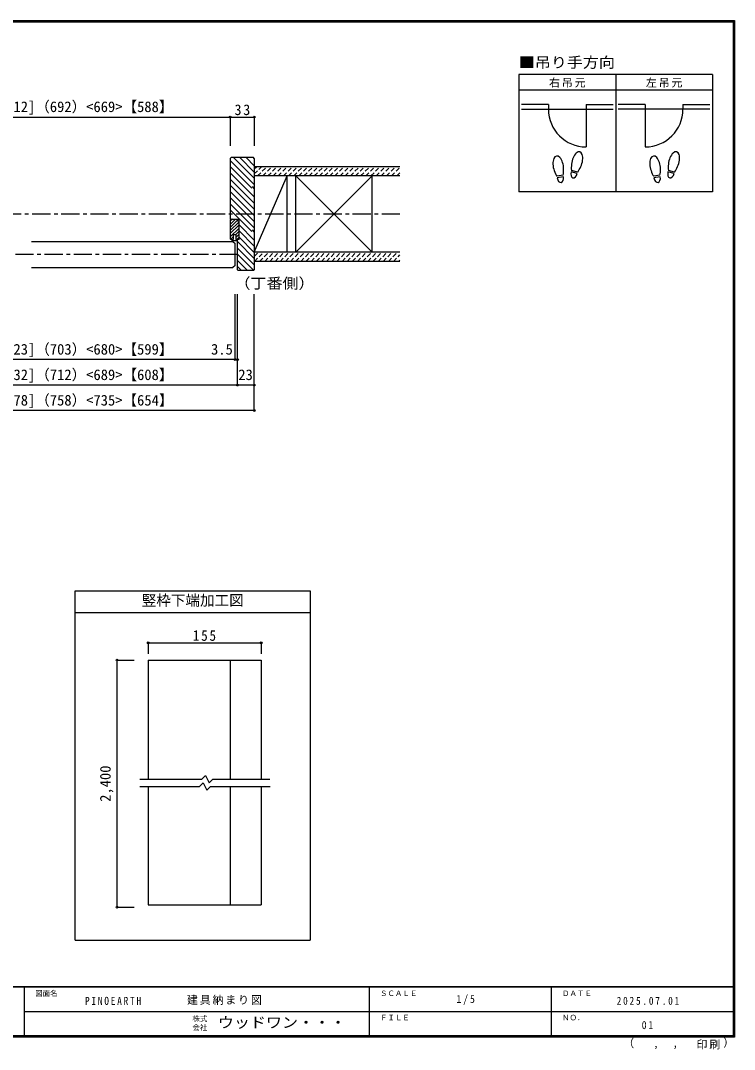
# Model space of a CAD drawing. Units: millimetres at full size, sheet at 1:5; some dimension numbers follow another scale. Extents: x -973 to 977, y -718 to 696.
# Drawn here: x -3 to 977, y -718 to 696 of the extents above; entities that cross this region are included whole.
import ezdxf
from ezdxf.enums import TextEntityAlignment as Align

# ---------------------------------------------------------------- set-up
doc = ezdxf.new("R2010")
doc.units = ezdxf.units.MM
doc.header["$LTSCALE"] = 5
doc.header["$PDMODE"] = 32
doc.header["$PDSIZE"] = 2.5
doc.linetypes.add('CHAIN1', pattern=[8, 5, -1, 1, -1])
doc.linetypes.add('DASHED1', pattern=[1.8, 1.2, -0.6])
for name, color, linetype in [('0-0_補助線', 4, 'Continuous'), ('0-1_通り芯', 4, 'CHAIN1'), ('0-3_仕上げ', 7, 'Continuous'), ('0-4_枠', 3, 'Continuous'), ('0-6_扉', 6, 'Continuous'), ('0-8_戸当り', 3, 'Continuous'), ('0-A_文字', 3, 'Continuous'), ('0-B_寸法', 7, 'Continuous'), ('0-C_ハッチ', 4, 'DASHED1'), ('F-0_補助線', 7, 'Continuous'), ('F-1_枠', 6, 'Continuous'), ('F-A_文字', 7, 'Continuous')]:
    doc.layers.add(name, color=color, linetype=linetype)
doc.styles.add('ＭＳ ゴシック', font='')
doc.styles.get('ＭＳ ゴシック').set_extended_font_data('MS Gothic')

msp = doc.modelspace()

# ---------------------------------------------------------------- linework, layer by layer
at = {"layer": '0-0_補助線'}
for p, q in [((-284.5, 563.226), (284.5, 563.226)), ((284.5, 563.226), (284.5, 523.665)), ((284.5, 563.226), (317.5, 563.226)), ((317.5, 563.226), (317.5, 523.665)), ((284.5, 503.609), (317.5, 470.609)), ((284.5, 495.124), (314.223, 465.401)), ((289.095, 507.5), (317.5, 479.095)), ((297.58, 507.5), (317.5, 487.58)), ((306.065, 507.5), (317.5, 496.065)), ((284.5, 486.639), (317.5, 453.639)), ((284.5, 478.154), (317.5, 445.154)), ((284.5, 469.668), (317.5, 436.668)), ((314.4, 467.724), (317.5, 464.624)), ((284.5, 461.183), (317.5, 428.183)), ((284.5, 452.698), (317.5, 419.698)), ((284.5, 444.213), (317.5, 411.213)), ((284.5, 435.727), (314.223, 406.004)), ((291.722, 423), (284.5, 415.778)), ((287.48, 423), (284.5, 420.02)), ((294.5, 421.535), (284.5, 411.535)), ((296.5, 419.292), (284.5, 407.292)), ((296.5, 415.05), (284.5, 403.05)), ((296.5, 410.807), (284.5, 398.807)), ((296.5, 415.242), (317.5, 394.242)), ((288.6, 398.665), (284.935, 395)), ((296.5, 406.565), (291.935, 402)), ((296.5, 402.322), (292, 397.822)), ((296.5, 398.079), (293.421, 395)), ((296.5, 406.757), (317.5, 385.757)), ((296.5, 398.271), (317.5, 377.271)), ((314.4, 408.327), (317.5, 405.227)), ((286.95, 393.5), (293.65, 393.5)), ((294.5, 383.301), (317.5, 360.301)), ((294.686, 391.6), (317.5, 368.786)), ((294.5, 374.816), (316.658, 352.658)), ((294.5, 366.33), (308.33, 352.5)), ((294.5, 357.845), (299.845, 352.5)), ((171.903, -159.129), (326.903, -159.129))]:
    msp.add_line(p, q, dxfattribs=at)
at = {"layer": '0-0_補助線', "color": 3}
for p, q in [((285.5, 507.5), (284.5, 506.5)), ((284.5, 506.5), (284.5, 424)), ((317.5, 506.5), (317.5, 353.5)), ((284.5, 422), (284.5, 396)), ((285.5, 423), (296.5, 423)), ((294.5, 420), (294.5, 423)), ((296.5, 420), (294.5, 420)), ((296.5, 395), (296.5, 423)), ((288.6, 402), (292, 402)), ((288.6, 402), (288.6, 395)), ((292, 402), (292, 395)), ((285.5, 395), (288.6, 395)), ((286.05, 395), (286.05, 395.004)), ((296.5, 395), (292, 395)), ((294.5, 353.5), (294.5, 395)), ((294.521, 395), (294.521, 395.004)), ((294.5, 353.5), (295.5, 352.5)), ((317.5, 353.5), (316.5, 352.5)), ((316.5, 352.5), (295.5, 352.5))]:
    msp.add_line(p, q, dxfattribs=at)
at = {"layer": '0-0_補助線', "color": 6}
for p, q in [((288, 392.5), (291, 389.5)), ((291, 359.5), (291, 389.5)), ((291, 359.5), (288, 356.5))]:
    msp.add_line(p, q, dxfattribs=at)
at = {"layer": '0-0_補助線', "color": 3}
msp.add_lwpolyline([(317.5, 506.5), (316.5, 507.5), (285.5, 507.5)], dxfattribs=at)
for centre, start, end in [((285.5, 424), 180, 270), ((285.5, 422), 90, 180), ((285.5, 396), 180, 270)]:
    msp.add_arc(centre, 1, start, end, dxfattribs=at)
at = {"layer": '0-0_補助線'}
for start, end in [(199.27144, 221.70866), (318.29134, 340.72855)]:
    msp.add_arc((290.3, 396.485), 4.487, start, end, dxfattribs=at)
at = {"layer": '0-0_補助線', "color": 7}
for p in [(284.5, 563.226), (317.5, 563.226), (171.903, -159.129), (326.903, -159.129)]:
    msp.add_point(p, dxfattribs=at)
at = {"layer": '0-1_通り芯'}
msp.add_line((517.5, 430), (-517.5, 430), dxfattribs=at)
at = {"layer": '0-3_仕上げ', "color": 2}
for p, q in [((517.5, 495), (317.5, 495)), ((517.5, 482.5), (317.5, 482.5)), ((517.5, 377.5), (317.5, 377.5)), ((517.5, 365), (317.5, 365))]:
    msp.add_line(p, q, dxfattribs=at)
at = {"layer": '0-3_仕上げ'}
for p, q in [((317.5, 377.5), (362.5, 482.5)), ((374.384, 377.5), (479.384, 482.5)), ((374.384, 482.5), (479.384, 377.5))]:
    msp.add_line(p, q, dxfattribs=at)
at = {"layer": '0-3_仕上げ', "color": 3}
for p, q in [((362.5, 377.5), (362.5, 482.5)), ((374.384, 377.5), (374.384, 482.5)), ((479.384, 377.5), (479.384, 482.5))]:
    msp.add_line(p, q, dxfattribs=at)
at = {"layer": '0-4_枠'}
for p, q in [((171.903, -182.801), (171.903, -346.387)), ((171.903, -182.801), (326.903, -182.801)), ((284.403, -182.801), (284.403, -346.387)), ((326.903, -182.801), (326.903, -346.387)), ((284.403, -356.635), (284.403, -519.1)), ((326.903, -356.635), (326.903, -519.1))]:
    msp.add_line(p, q, dxfattribs=at)
msp.add_lwpolyline([(171.903, -356.635), (171.903, -519.1), (326.903, -519.1)], dxfattribs=at)
at = {"layer": '0-6_扉'}
for p, q in [((11.5, 392.5), (288, 392.5)), ((11.5, 356.5), (288, 356.5))]:
    msp.add_line(p, q, dxfattribs=at)
at = {"layer": '0-8_戸当り', "color": 2}
for p, q in [((721.239, 580.308), (684.139, 580.308)), ((721.239, 580.308), (721.239, 574.008)), ((773.039, 580.308), (810.139, 580.308)), ((773.039, 580.308), (773.039, 522.208)), ((854.239, 580.308), (817.139, 580.308)), ((854.239, 580.308), (854.239, 522.208)), ((906.039, 580.308), (943.139, 580.308)), ((906.039, 580.308), (906.039, 574.008)), ((684.139, 574.008), (810.139, 574.008)), ((943.139, 574.008), (817.139, 574.008))]:
    msp.add_line(p, q, dxfattribs=at)
at = {"layer": '0-8_戸当り'}
for p, q in [((741.457, 483.378), (732.811, 481.853)), ((741.822, 481.31), (733.175, 479.785)), ((760.924, 485.706), (752.444, 487.978)), ((761.468, 487.735), (752.987, 490.007)), ((874.457, 483.378), (865.811, 481.853)), ((874.822, 481.31), (866.175, 479.785)), ((893.924, 485.706), (885.444, 487.978)), ((894.468, 487.735), (885.987, 490.007))]:
    msp.add_line(p, q, dxfattribs=at)
at = {"layer": '0-8_戸当り', "color": 2}
for centre, start, end in [((773.039, 574.008), 180, 270), ((854.239, 574.008), 270, 0)]:
    msp.add_arc(centre, 51.8, start, end, dxfattribs=at)
at = {"layer": '0-8_戸当り'}
for centre, major_axis, ratio, start_param, end_param in [((734.795, 495.877), (-2.445, 13.867), 0.5, 4.34059143, 8.22577918), ((760.713, 501.878), (3.644, 13.601), 0.5, 4.34059143, 8.22577918), ((867.795, 495.877), (-2.445, 13.867), 0.5, 4.34059143, 8.22577918), ((893.713, 501.878), (3.644, 13.601), 0.5, 4.34059143, 8.22577918), ((760.609, 501.489), (4.416, 16.48), 0.4, 1.85063327, 2.44287679), ((760.609, 501.489), (4.416, 16.48), 0.4, 3.84030852, 4.43255203), ((893.609, 501.489), (4.416, 16.48), 0.4, 1.85063327, 2.44287679), ((893.609, 501.489), (4.416, 16.48), 0.4, 3.84030852, 4.43255203), ((734.865, 495.481), (-2.963, 16.802), 0.4, 1.85063327, 2.44287679), ((737.498, 480.548), (-1.27, 7.205), 0.6, 1.57079633, 4.71238898), ((734.865, 495.481), (-2.963, 16.802), 0.4, 3.84030852, 4.43255203), ((756.684, 486.842), (1.894, 7.067), 0.6, 1.57079633, 4.71238898), ((867.865, 495.481), (-2.963, 16.802), 0.4, 1.85063327, 2.44287679), ((870.498, 480.548), (-1.27, 7.205), 0.6, 1.57079633, 4.71238898), ((867.865, 495.481), (-2.963, 16.802), 0.4, 3.84030852, 4.43255203), ((889.684, 486.842), (1.894, 7.067), 0.6, 1.57079633, 4.71238898)]:
    msp.add_ellipse(centre, major_axis=major_axis, ratio=ratio, start_param=start_param, end_param=end_param, dxfattribs=at)
at = {"layer": '0-A_文字'}
for p, q in [((680.639, 621.667), (680.639, 460.667)), ((946.639, 621.667), (680.639, 621.667)), ((813.639, 621.667), (813.639, 460.667)), ((680.639, 600.667), (946.639, 600.667)), ((71.653, -567.5), (71.653, -87.5)), ((71.653, -117.5), (394.194, -117.5)), ((160.158, -346.387), (245.494, -346.387)), ((242.34, -356.635), (247.34, -351.635)), ((245.494, -346.387), (250.494, -341.387)), ((247.34, -351.635), (252.34, -361.635)), ((250.494, -341.387), (255.494, -351.387)), ((255.494, -351.387), (260.494, -346.387)), ((260.494, -346.387), (338.903, -346.387)), ((160.158, -356.635), (242.34, -356.635)), ((252.34, -361.635), (257.34, -356.635)), ((257.34, -356.635), (339.158, -356.635)), ((71.653, -567.5), (394.194, -567.5))]:
    msp.add_line(p, q, dxfattribs=at)
for points in [[(946.639, 621.667), (946.639, 460.667), (680.639, 460.667)], [(71.653, -87.5), (394.194, -87.5), (394.194, -567.5)]]:
    msp.add_lwpolyline(points, dxfattribs=at)
at = {"layer": '0-B_寸法', "color": 4, "linetype": 'CHAIN1'}
msp.add_line((294.5, 374.5), (-294.5, 374.5), dxfattribs=at)
at = {"layer": '0-B_寸法', "color": 4}
for p, q in [((291, 230), (291, 320)), ((294.5, 195), (294.5, 320)), ((317.5, 160), (317.5, 320)), ((294.5, 230), (-293.5, 230)), ((317.5, 195), (-317.5, 195)), ((317.5, 160), (-317.5, 160)), ((171.903, -159.129), (171.903, -174.129)), ((326.903, -159.129), (326.903, -174.129)), ((128.944, -182.801), (152.723, -182.801)), ((128.944, -182.801), (128.944, -522.397)), ((128.944, -522.397), (152.723, -522.397))]:
    msp.add_line(p, q, dxfattribs=at)
at = {"layer": '0-B_寸法'}
for p in [(291, 230), (294.5, 230), (294.5, 195), (317.5, 195), (317.5, 160), (171.903, -159.129), (326.903, -159.129), (128.944, -182.801), (128.944, -522.397)]:
    msp.add_point(p, dxfattribs=at)
at = {"layer": '0-C_ハッチ'}
for p, q in [((317.5, 492.101), (320.399, 495)), ((317.5, 485.03), (327.47, 495)), ((322.041, 482.5), (334.541, 495)), ((329.112, 482.5), (341.612, 495)), ((336.184, 482.5), (348.684, 495)), ((343.255, 482.5), (355.755, 495)), ((350.326, 482.5), (362.826, 495)), ((357.397, 482.5), (369.897, 495)), ((364.468, 482.5), (376.968, 495)), ((371.539, 482.5), (384.039, 495)), ((378.61, 482.5), (391.11, 495)), ((385.681, 482.5), (398.181, 495)), ((392.752, 482.5), (405.252, 495)), ((406.894, 482.5), (419.394, 495)), ((413.965, 482.5), (426.465, 495)), ((421.036, 482.5), (433.536, 495)), ((428.107, 482.5), (440.607, 495)), ((435.178, 482.5), (447.678, 495)), ((442.25, 482.5), (454.75, 495)), ((449.321, 482.5), (461.821, 495)), ((456.392, 482.5), (468.892, 495)), ((463.463, 482.5), (475.963, 495)), ((470.534, 482.5), (483.034, 495)), ((477.605, 482.5), (490.105, 495)), ((484.676, 482.5), (497.176, 495)), ((491.747, 482.5), (504.247, 495)), ((498.818, 482.5), (511.318, 495)), ((399.823, 482.5), (410.665, 493.341)), ((505.889, 482.5), (517.5, 494.111)), ((512.96, 482.5), (517.5, 487.04)), ((317.5, 371.893), (323.107, 377.5)), ((317.589, 364.911), (330.178, 377.5)), ((324.75, 365), (337.25, 377.5)), ((331.821, 365), (344.321, 377.5)), ((338.892, 365), (351.392, 377.5)), ((345.963, 365), (358.463, 377.5)), ((353.034, 365), (365.534, 377.5)), ((360.105, 365), (372.605, 377.5)), ((367.176, 365), (379.676, 377.5)), ((374.247, 365), (386.747, 377.5)), ((381.318, 365), (393.818, 377.5)), ((388.389, 365), (400.889, 377.5)), ((395.46, 365), (407.96, 377.5)), ((402.531, 365), (415.031, 377.5)), ((409.602, 365), (422.102, 377.5)), ((416.673, 365), (429.173, 377.5)), ((423.744, 365), (436.244, 377.5)), ((430.816, 365), (443.316, 377.5)), ((437.887, 365), (450.387, 377.5)), ((444.958, 365), (457.458, 377.5)), ((452.029, 365), (464.529, 377.5)), ((459.1, 365), (471.6, 377.5)), ((466.171, 365), (478.671, 377.5)), ((473.242, 365), (485.742, 377.5)), ((480.313, 365), (492.813, 377.5)), ((487.384, 365), (499.884, 377.5)), ((494.455, 365), (506.955, 377.5)), ((501.526, 365), (514.026, 377.5)), ((508.597, 365), (517.5, 373.903)), ((515.668, 365), (517.5, 366.832))]:
    msp.add_line(p, q, dxfattribs=at)
at = {"layer": 'F-1_枠'}
for p, q in [((-973.347, 695.833), (976.653, 695.833)), ((-973.347, 695), (976.653, 695)), ((-973.347, 694.167), (976.653, 694.167)), ((974.986, 695.833), (974.986, -700.833)), ((975.82, 695.833), (975.82, -700.833)), ((976.653, 695.833), (976.653, -700.833)), ((976.653, -631.667), (-973.347, -631.667)), ((976.653, -632.5), (-973.347, -632.5)), ((1.653, -632.5), (1.653, -699.167)), ((474.986, -632.5), (474.986, -699.167)), ((724.986, -632.5), (724.986, -699.167)), ((1.653, -665.833), (974.986, -665.834)), ((976.653, -699.167), (-973.347, -699.167)), ((976.653, -700), (-973.347, -700)), ((976.653, -700.833), (-973.347, -700.833))]:
    msp.add_line(p, q, dxfattribs=at)

# ---------------------------------------------------------------- texts
at = {"layer": '0-0_補助線', "color": 7, "char_height": 14.66, "attachment_point": 7, "style": 'ＭＳ ゴシック'}
for s, insert in [('\\T1.27;\\W0.95;33', (290.375, 565.726)), ('\\T1.27;\\W0.9;155', (233.153, -156.629))]:
    msp.add_mtext(s, dxfattribs=dict(at, insert=insert))
at = {"layer": '0-A_文字', "color": 7, "style": 'ＭＳ ゴシック', "width": 1.1}
for s, p in [('■吊り手方向', (680.639, 626.667)), ('（丁番側）', (290.182, 323.105))]:
    msp.add_text(s, height=14.66, dxfattribs=at).set_placement(p, align=Align.BOTTOM_LEFT)
at = {"layer": '0-A_文字', "color": 7, "style": 'ＭＳ ゴシック'}
msp.add_text('竪枠下端加工図', height=14.66, dxfattribs=at).set_placement((162.924, -112.5), align=Align.BOTTOM_LEFT)
at = {"layer": '0-A_文字', "color": 7, "char_height": 11, "attachment_point": 7, "style": 'ＭＳ ゴシック'}
for s, insert in [('\\T1.17;右吊元', (722.139, 603.667)), ('\\T1.17;左吊元', (855.139, 603.667))]:
    msp.add_mtext(s, dxfattribs=dict(at, insert=insert))
at = {"layer": '0-B_寸法', "style": 'ＭＳ ゴシック'}
for s, p in [('枠内＝782 [712]（692）<669>【588】', (-133.013, 565.726)), ('ＤＷ＝793 [723]（703）<680>【599】', (-133.013, 232.5)), ('3.5', (258.059, 232.5)), ('枠内＝802 [732]（712）<689>【608】', (-133.013, 197.5)), ('23', (295.5, 197.5)), ('枠外＝848 [778]（758）<735>【654】', (-133.013, 162.5))]:
    msp.add_text(s, height=14.66, dxfattribs=at).set_placement(p, align=Align.BOTTOM_LEFT)
msp.add_text('2,400', height=14.66, rotation=90, dxfattribs=at).set_placement((124.609, -377.599), align=Align.BOTTOM_LEFT)
at = {"layer": 'F-0_補助線', "char_height": 11, "attachment_point": 7, "style": 'ＭＳ ゴシック'}
for s, insert in [('\\T1.39;\\W0.85;PINOEARTH', (84.986, -656.798)), ('\\T1.17;建具納まり図', (224.986, -656.667))]:
    msp.add_mtext(s, dxfattribs=dict(at, insert=insert))
at = {"layer": 'F-A_文字', "style": 'ＭＳ ゴシック'}
for s, height, p in [('図面名', 7.331, (16.653, -646.667)), ('ＳＣＡＬＥ', 7.331, (489.986, -646.667)), ('ＤＡＴＥ', 7.331, (739.986, -646.667)), ('株式', 7.331, (232.486, -681.5)), ('ＦＩＬＥ', 7.331, (489.986, -680)), ('ＮＯ．', 7.331, (739.986, -680.001)), ('会社', 7.331, (232.486, -693.5)), ('（', 11, (823.992, -718.052)), ('）', 11, (961.387, -717.355)), (',', 11, (865.199, -718.052)), (',', 11, (891.686, -717.588))]:
    msp.add_text(s, height=height, dxfattribs=at).set_placement(p, align=Align.BOTTOM_LEFT)
at = {"layer": 'F-A_文字', "style": 'ＭＳ ゴシック', "width": 1.1}
msp.add_text('ウッドワン・・・', height=14.66, dxfattribs=at).set_placement((267.486, -692.5), align=Align.BOTTOM_LEFT)
at = {"layer": 'F-A_文字', "char_height": 11, "attachment_point": 7, "style": 'ＭＳ ゴシック'}
for s, insert in [('\\T1.38;\\W0.9;1/5', (594.986, -656.667)), ('\\T1.39;\\W0.85;2025.07.01', (814.986, -656.667)), ('\\T1.36;\\W0.9;01', (849.361, -690.001)), ('\\T1.17;印刷', (924.678, -717.82))]:
    msp.add_mtext(s, dxfattribs=dict(at, insert=insert))

doc.saveas('drawing.dxf')
